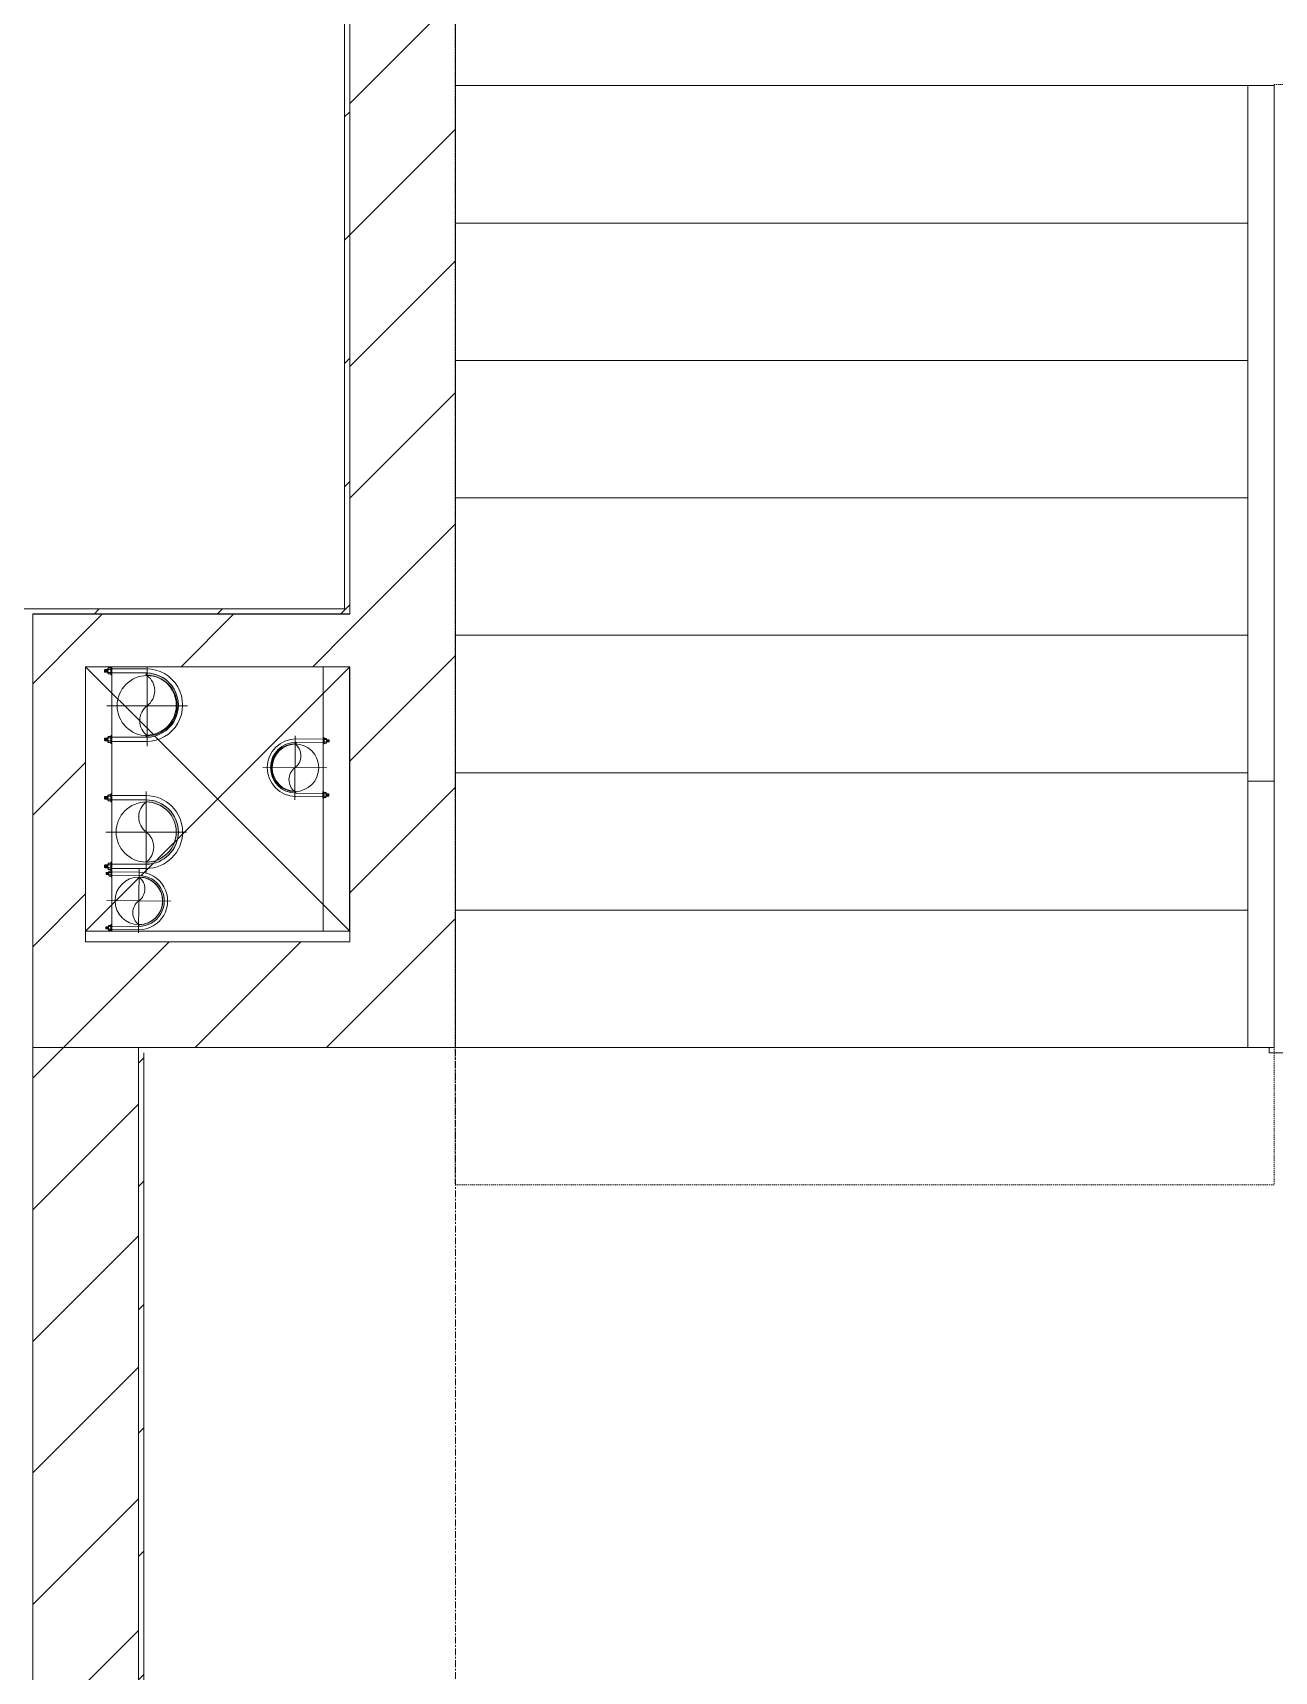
# Model space of a CAD drawing. Header units: millimetres. Extents: x 5356 to 209803, y -16346 to 109894.
# Drawn here: x 41853 to 44202, y 73337 to 76437 of the extents above; entities that cross this region are included whole.
import ezdxf

# ---------------------------------------------------------------- set-up
doc = ezdxf.new("R2010")
doc.units = ezdxf.units.MM
for name, pattern in [('Grid Line', [22.225, 12.7, -3.175, 3.175, -3.175]), ('IMPORT-CENTER _3_', [10.16, 6.35, -1.27, 1.27, -1.27]), ('Overhead', [3.96875, 2.38125, -1.5875])]:
    doc.linetypes.add(name, pattern=pattern)
for name, color, linetype, lineweight in [('0-1', 7, 'Continuous', 5), ('0-2', 9, 'Continuous', 9), ('A-FLOR', 192, 'Continuous', 9), ('A-FLOR-1', 9, 'Continuous', 9), ('A-FLOR-HRAL', 11, 'Continuous', 9), ('A-WALL-3', 113, 'Continuous', 18), ('A-WALL-PATT-2', 9, 'Continuous', 9), ('A-WALL-PATT-3', 111, 'Continuous', 9), ('G-IMPT', 8, 'Continuous', 9), ('G-IMPT-2', 8, 'IMPORT-CENTER _3_', 9), ('I-WALL-1', 253, 'Continuous', 18), ('I-WALL-3', 2, 'Continuous', 18), ('M-EQPM', 50, 'Continuous', 9), ('S-GRID-1', 1, 'Grid Line', 9), ('S-STRS', 31, 'Continuous', 9), ('S-STRS-MBND', 31, 'Overhead', 9)]:
    doc.layers.add(name, color=color, linetype=linetype, lineweight=lineweight)
pattern_1 = [(45, (0, 0), (-116.67262, 116.67262), [])]
pattern_2 = [(45, (0, 0), (-124.4508, 124.4508), [])]

# ---------------------------------------------------------------- blocks, each defined once
blk = doc.blocks.new('NCV_TKTC_KET CAU_rvt-1-TKCS_MB ĐỊNH VỊ MỐC TỌA ĐỘ CÔNG TRÌNH')
at = {"layer": 'A-FLOR-1'}
blk.add_line((42452.6, 74737.4), (41952.6, 74737.4), dxfattribs=at)
blk = doc.blocks.new('NCV_TKTC_TANG 1_rvt-1-TKCS_MB ĐỊNH VỊ MỐC TỌA ĐỘ CÔNG TRÌNH')
at = {"layer": 'A-WALL-PATT-2'}
h = blk.add_hatch(dxfattribs=at)
h.set_pattern_fill('FP_3', color=256, style=0, pattern_type=2)
h.set_pattern_definition(pattern_1)
h.paths.add_polyline_path([(42452.6, 75346.9), (42452.6, 77936.9), (42442.6, 77936.9), (42442.6, 75346.9)])
h = blk.add_hatch(dxfattribs=at)
h.set_pattern_fill('FP_3', color=256, style=0, pattern_type=2)
h.set_pattern_definition(pattern_1)
h.paths.add_polyline_path([(41852.6, 75336.9), (42452.6, 75336.9), (42452.6, 75346.9), (41752.6, 75346.9), (41752.6, 75336.9)])
h.paths.add_polyline_path([(40459, 75336.9), (40952.6, 75336.9), (40952.6, 75346.9), (38152.6, 75346.9), (38152.6, 75336.9), (40052.6, 75336.9)])
at = {"layer": 'I-WALL-1'}
for p, q in [((42452.6, 75346.9), (42452.6, 77936.9)), ((42442.6, 77926.9), (42442.6, 75346.9)), ((42442.6, 75346.9), (41752.6, 75346.9)), ((41852.6, 75336.9), (42452.6, 75336.9)), ((42452.6, 75336.9), (42452.6, 75346.9))]:
    blk.add_line(p, q, dxfattribs=at)
blk = doc.blocks.new('Top Rail Type - Top Rail_Internal_-1747850-TKCS_MB ĐỊNH VỊ MỐC TỌA ĐỘ CÔNG TRÌNH')
at = {"layer": 'A-FLOR-HRAL'}
for p, q in [((44152.2, 76336.9), (44202.2, 76336.9)), ((44152.2, 75021), (44152.2, 76336.9)), ((44202.2, 76336.9), (44202.2, 75021)), ((44202.2, 75021), (44152.2, 75021))]:
    blk.add_line(p, q, dxfattribs=at)
blk = doc.blocks.new('Top Rail Type - Top Rail_Internal_-V186-TKCS_MB ĐỊNH VỊ MỐC TỌA ĐỘ CÔNG TRÌNH')
at = {"layer": 'A-FLOR-HRAL'}
for p, q in [((44202.2, 76336.9), (44152.2, 76336.9)), ((44152.2, 76336.9), (44152.2, 74516.9)), ((44202.2, 76336.9), (44202.2, 74516.9)), ((44202.2, 74516.9), (44152.2, 74516.9))]:
    blk.add_line(p, q, dxfattribs=at)
blk = doc.blocks.new('TKTC_XREF_251221_MB TANG 1 - TKTC_XREF_260130_MB TANG 1_dwg_CUM U_DN100-4202112-TKCS_MB ĐỊNH VỊ MỐC TỌA ĐỘ CÔNG TRÌNH')
at = {"layer": 'G-IMPT'}
blk.add_hatch(color=256, dxfattribs=at).paths.add_polyline_path([(0, 61), (0, 57), (14.8, 55.1), (28.5, 49.4), (40.3, 40.3), (49.4, 28.5), (55.1, 14.8), (57, 0), (55.1, -14.8), (49.4, -28.5), (40.3, -40.3), (28.5, -49.4), (14.8, -55.1), (0, -57), (0, -61), (15.8, -58.9), (30.5, -52.8), (43.1, -43.1), (52.8, -30.5), (58.9, -15.8), (61, 0), (58.9, 15.8), (52.8, 30.5), (43.1, 43.1), (30.5, 52.8), (15.8, 58.9)])
for p, q in [((-79.1, 66.6), (-79.1, 63.4)), ((-76.6, 66.6), (-76.6, 63.4)), ((-74.6, 66.6), (-74.6, 63.4)), ((-72.7, 69.3), (-72.7, 60.7)), ((-66.9, 67.9), (-71.7, 67.9)), ((-66.9, 62.1), (-71.7, 62.1)), ((-65, 69), (0, 69)), ((-79.1, -63.4), (-79.1, -66.6)), ((-76.6, -63.4), (-76.6, -66.6)), ((-74.6, -63.4), (-74.6, -66.6)), ((-72.7, -60.7), (-72.7, -69.3)), ((-66.9, -62.1), (-71.7, -62.1)), ((-66.9, -67.9), (-71.7, -67.9)), ((-65, -69), (0, -69))]:
    blk.add_line(p, q, dxfattribs=at)
at = {"layer": 'G-IMPT', "flags": 128}
for points in [[(-72.7, 67.6), (-78.1, 67.6), (-78.1, 62.4), (-72.7, 62.4)], [(-71.7, 59.2), (-66.9, 59.2), (-66.9, 70.8), (-71.7, 70.8)], [(-66.9, 70.8), (-66.9, 72.7), (-65, 72.7), (-65, 57.3), (-66.9, 57.3), (-66.9, 59.2)], [(-65, 61), (0, 61), (0, 57)], [(-72.7, -62.4), (-78.1, -62.4), (-78.1, -67.6), (-72.7, -67.6)], [(-71.7, -70.8), (-66.9, -70.8), (-66.9, -59.2), (-71.7, -59.2)], [(-66.9, -59.2), (-66.9, -57.3), (-65, -57.3), (-65, -72.7), (-66.9, -72.7), (-66.9, -70.8)], [(-65, -61), (0, -61), (0, -57)]]:
    blk.add_lwpolyline(points, dxfattribs=at)
at = {"layer": 'G-IMPT'}
for centre, radius, start, end in [((-78.1, 66.6), 0.96, 90, 180), ((-78.1, 63.4), 0.96, 180, 270), ((-71.1, 69.3), 1.56, 112.6199, 247.3801), ((-67.9, 65), 4.8, 143.1301, 216.8699), ((-71.1, 60.7), 1.56, 112.6199, 247.3801), ((0, 0), 69, 270, 90), ((0, 0), 61, 270, 90), ((0, 0), 57, 270, 90), ((-78.1, -63.4), 0.96, 90, 180), ((-78.1, -66.6), 0.96, 180, 270), ((-71.1, -60.7), 1.56, 112.6199, 247.3801), ((-67.9, -65), 4.8, 143.1301, 216.8699), ((-71.1, -69.3), 1.56, 112.6199, 247.3801)]:
    blk.add_arc(centre, radius, start, end, dxfattribs=at)
blk = doc.blocks.new('TKTC_XREF_251221_MB TANG 1 - TKTC_XREF_260130_MB TANG 1_dwg_$cc-V193-TKCS_MB ĐỊNH VỊ MỐC TỌA ĐỘ CÔNG TRÌNH')
at = {"layer": 'G-IMPT'}
blk.add_circle((0, 0), 0.5, dxfattribs=at)
for centre, radius, start, end in [((0, 0), 0.5, 90, 270), ((0.188, 0.25), 0.313, 126.8699, 233.1301), ((-0.188, -0.25), 0.313, 306.8699, 53.1301)]:
    blk.add_arc(centre, radius, start, end, dxfattribs=at)
at = {"layer": 'G-IMPT-2'}
for p, q in [((0, -0.673), (0, 0.673)), ((-0.673, 0), (0.673, 0))]:
    blk.add_line(p, q, dxfattribs=at)
blk = doc.blocks.new('TKTC_XREF_251221_MB TANG 1 - TKTC_XREF_260130_MB TANG 1_dwg_$cc-V194-TKCS_MB ĐỊNH VỊ MỐC TỌA ĐỘ CÔNG TRÌNH')
at = {"layer": 'G-IMPT'}
blk.add_circle((0, 0), 0.5, dxfattribs=at)
for centre, radius, start, end in [((0, 0), 0.5, 90, 270), ((0.188, 0.25), 0.313, 126.8699, 233.1301), ((-0.188, -0.25), 0.313, 306.8699, 53.1301)]:
    blk.add_arc(centre, radius, start, end, dxfattribs=at)
at = {"layer": 'G-IMPT-2'}
for p, q in [((0, -0.673), (0, 0.647)), ((-0.673, 0), (0.673, 0))]:
    blk.add_line(p, q, dxfattribs=at)
blk = doc.blocks.new('TKTC_XREF_251221_MB TANG 1 - TKTC_XREF_260130_MB TANG 1_dwg_$cc-4202116-TKCS_MB ĐỊNH VỊ MỐC TỌA ĐỘ CÔNG TRÌNH')
at = {"layer": 'G-IMPT'}
blk.add_circle((0, 0), 0.5, dxfattribs=at)
for centre, radius, start, end in [((0, 0), 0.5, 90, 270), ((0.188, 0.25), 0.313, 126.8699, 233.1301), ((-0.188, -0.25), 0.313, 306.8699, 53.1301)]:
    blk.add_arc(centre, radius, start, end, dxfattribs=at)
at = {"layer": 'G-IMPT-2'}
for p, q in [((0, -0.673), (0, 0.673)), ((-0.673, 0), (0.673, 0))]:
    blk.add_line(p, q, dxfattribs=at)
blk = doc.blocks.new('TKTC_XREF_251221_MB TANG 1 - TKTC_XREF_260130_MB TANG 1_dwg_$cc-4202114-TKCS_MB ĐỊNH VỊ MỐC TỌA ĐỘ CÔNG TRÌNH')
at = {"layer": 'G-IMPT'}
blk.add_circle((0, 0), 0.5, dxfattribs=at)
for centre, radius, start, end in [((0, 0), 0.5, 90, 270), ((0.188, 0.25), 0.313, 126.8699, 233.1301), ((-0.188, -0.25), 0.313, 306.8699, 53.1301)]:
    blk.add_arc(centre, radius, start, end, dxfattribs=at)
at = {"layer": 'G-IMPT-2'}
for p, q in [((0, -0.673), (0, 0.673)), ((-0.673, 0), (0.673, 0))]:
    blk.add_line(p, q, dxfattribs=at)
blk = doc.blocks.new('TKTC_XREF_251221_MB TANG 1 - TKTC_XREF_260130_MB TANG 1_dwg_CUM U_DN100-4202115-TKCS_MB ĐỊNH VỊ MỐC TỌA ĐỘ CÔNG TRÌNH')
at = {"layer": 'G-IMPT'}
blk.add_hatch(color=256, dxfattribs=at).paths.add_polyline_path([(0, -61), (0, -57), (14.8, -55.1), (28.5, -49.4), (40.3, -40.3), (49.4, -28.5), (55.1, -14.8), (57, 0), (55.1, 14.8), (49.4, 28.5), (40.3, 40.3), (28.5, 49.4), (14.8, 55.1), (0, 57), (0, 61), (15.8, 58.9), (35.6, 48.9), (43.1, 43.1), (52.8, 30.5), (58.9, 15.8), (61, 0), (58.9, -15.8), (52.8, -30.5), (43.1, -43.1), (30.5, -52.8), (15.8, -58.9)])
for p, q in [((-79.1, 66.6), (-79.1, 63.4)), ((-76.6, 66.6), (-76.6, 63.4)), ((-74.6, 66.6), (-74.6, 63.4)), ((-72.7, 69.3), (-72.7, 60.7)), ((-66.9, 67.9), (-71.7, 67.9)), ((-65, 69), (0, 69)), ((-66.9, 62.1), (-71.7, 62.1)), ((-72.7, -60.7), (-72.7, -69.3)), ((-66.9, -62.1), (-71.7, -62.1)), ((-79.1, -63.4), (-79.1, -66.6)), ((-76.6, -63.4), (-76.6, -66.6)), ((-74.6, -63.4), (-74.6, -66.6)), ((-66.9, -67.9), (-71.7, -67.9)), ((-65, -69), (0, -69))]:
    blk.add_line(p, q, dxfattribs=at)
at = {"layer": 'G-IMPT', "flags": 128}
for points in [[(-72.7, 67.6), (-78.1, 67.6), (-78.1, 62.4), (-72.7, 62.4)], [(-71.7, 59.2), (-66.9, 59.2), (-66.9, 70.8), (-71.7, 70.8)], [(-66.9, 70.8), (-66.9, 72.7), (-65, 72.7), (-65, 57.3), (-66.9, 57.3), (-66.9, 59.2)], [(-65, 61), (0, 61), (0, 57)], [(-71.7, -70.8), (-66.9, -70.8), (-66.9, -59.2), (-71.7, -59.2)], [(-66.9, -59.2), (-66.9, -57.3), (-65, -57.3), (-65, -72.7), (-66.9, -72.7), (-66.9, -70.8)], [(-65, -61), (0, -61), (0, -57)], [(-72.7, -62.4), (-78.1, -62.4), (-78.1, -67.6), (-72.7, -67.6)]]:
    blk.add_lwpolyline(points, dxfattribs=at)
at = {"layer": 'G-IMPT'}
for centre, radius, start, end in [((-78.1, 66.6), 0.96, 90, 180), ((-78.1, 63.4), 0.96, 180, 270), ((-71.1, 69.3), 1.56, 112.6199, 247.3801), ((-67.9, 65), 4.8, 143.1301, 216.8699), ((0, 0), 69, 270, 90), ((-71.1, 60.7), 1.56, 112.6199, 247.3801), ((0, 0), 61, 270, 90), ((0, 0), 57, 270, 90), ((-71.1, -60.7), 1.56, 112.6199, 247.3801), ((-67.9, -65), 4.8, 143.1301, 216.8699), ((-78.1, -63.4), 0.96, 90, 180), ((-78.1, -66.6), 0.96, 180, 270), ((-71.1, -69.3), 1.56, 112.6199, 247.3801)]:
    blk.add_arc(centre, radius, start, end, dxfattribs=at)
blk = doc.blocks.new('TKTC_XREF_251221_MB TANG 1 - TKTC_XREF_260130_MB TANG 1_dwg-4202109-TKCS_MB ĐỊNH VỊ MỐC TỌA ĐỘ CÔNG TRÌNH')
at = {"layer": 'G-IMPT'}
blk.add_line((-161149.1, -326109.3), (-161199, -326109.7), dxfattribs=at)
at = {"layer": 'G-IMPT', "flags": 128}
for points in [[(-161199, -326609.5), (-161149.3, -326609.2), (-161149.3, -326109.3)], [(-160699.2, -326109.3), (-160749.2, -326109.7), (-160749.2, -326609.5), (-160699.4, -326609.2), (-160699.4, -326109.3)]]:
    blk.add_lwpolyline(points, dxfattribs=at)
at = {"extrusion": (0, 0, -1)}
for name, p, xscale, yscale, zscale, rotation in [('TKTC_XREF_251221_MB TANG 1 - TKTC_XREF_260130_MB TANG 1_dwg_CUM U_DN100-4202115-TKCS_MB ĐỊNH VỊ MỐC TỌA ĐỘ CÔNG TRÌNH', (161084.3, -326181.8), 0.9975000000000005, 0.9975000000000005, -0.9975000000000005, 180.000991338195), ('TKTC_XREF_251221_MB TANG 1 - TKTC_XREF_260130_MB TANG 1_dwg_$cc-V194-TKCS_MB ĐỊNH VỊ MỐC TỌA ĐỘ CÔNG TRÌNH', (161082.5, -326182.8), 113.7150000000092, 113.7150000000092, -113.7150000000092, 359.9990086636432), ('TKTC_XREF_251221_MB TANG 1 - TKTC_XREF_260130_MB TANG 1_dwg_$cc-4202116-TKCS_MB ĐỊNH VỊ MỐC TỌA ĐỘ CÔNG TRÌNH', (160802.8, -326300.2), 90.00000000005119, 90.00000000005119, -90.0000000000512, 180.3740267799373), ('TKTC_XREF_251221_MB TANG 1 - TKTC_XREF_260130_MB TANG 1_dwg_CUM U_DN100-4202115-TKCS_MB ĐỊNH VỊ MỐC TỌA ĐỘ CÔNG TRÌNH', (161084.4, -326421.9), 0.9974999999999965, 0.9974999999999965, -0.9974999999999965, 180.0009913385626), ('TKTC_XREF_251221_MB TANG 1 - TKTC_XREF_260130_MB TANG 1_dwg_$cc-V193-TKCS_MB ĐỊNH VỊ MỐC TỌA ĐỘ CÔNG TRÌNH', (161098.3, -326552.1), 90.00000000005119, 90.00000000005119, -90.0000000000512, 0.3740267799372842)]:
    blk.add_blockref(name, p, dxfattribs=dict(at, xscale=xscale, yscale=yscale, zscale=zscale, rotation=rotation))
for name, p, xscale, yscale, zscale, rotation in [('TKTC_XREF_251221_MB TANG 1 - TKTC_XREF_260130_MB TANG 1_dwg_CUM U_DN100-4202112-TKCS_MB ĐỊNH VỊ MỐC TỌA ĐỘ CÔNG TRÌNH', (-160800.9, -326300.2), 0.7894736842105242, 0.7894736842105242, 0.7894736842105242, 179.6259732184666), ('TKTC_XREF_251221_MB TANG 1 - TKTC_XREF_260130_MB TANG 1_dwg_$cc-4202114-TKCS_MB ĐỊNH VỊ MỐC TỌA ĐỘ CÔNG TRÌNH', (-161084.4, -326421.9), 113.7150000000092, 113.7150000000092, 113.7150000000092, 179.9990086636432), ('TKTC_XREF_251221_MB TANG 1 - TKTC_XREF_260130_MB TANG 1_dwg_CUM U_DN100-4202112-TKCS_MB ĐỊNH VỊ MỐC TỌA ĐỘ CÔNG TRÌNH', (-161098.3, -326552.2), 0.7894736842105242, 0.7894736842105242, 0.7894736842105242, 359.6259732184666)]:
    blk.add_blockref(name, p, dxfattribs=dict(xscale=xscale, yscale=yscale, zscale=zscale, rotation=rotation))
blk = doc.blocks.new('TKTC_XREF_251221_MB TANG 1 - TKTC_XREF_251221_MB TANG 1-2038492-TKCS_MB ĐỊNH VỊ MỐC TỌA ĐỘ CÔNG TRÌNH')
blk.add_blockref('TKTC_XREF_251221_MB TANG 1 - TKTC_XREF_260130_MB TANG 1_dwg-4202109-TKCS_MB ĐỊNH VỊ MỐC TỌA ĐỘ CÔNG TRÌNH', (169499.1, 384109.7))

msp = doc.modelspace()

# ---------------------------------------------------------------- hatches: boundary and pattern name
at = {"layer": 'A-WALL-PATT-3'}
h = msp.add_hatch(dxfattribs=at)
h.set_pattern_fill('FP_1', color=256, style=0, pattern_type=2)
h.set_pattern_definition(pattern_2)
h.paths.add_polyline_path([(42652.6, 74716.9), (42652.6, 77936.9), (42452.6, 77936.9), (42452.6, 74716.9)])
h = msp.add_hatch(dxfattribs=at)
h.set_pattern_fill('FP_1', color=256, style=0, pattern_type=2)
h.set_pattern_definition(pattern_2)
h.paths.add_polyline_path([(41852.6, 74516.9), (41952.6, 74516.9), (41952.6, 75337.4), (41852.6, 75337.4), (41852.6, 74882.5)])
h = msp.add_hatch(dxfattribs=at)
h.set_pattern_fill('FP_1', color=256, style=0, pattern_type=2)
h.set_pattern_definition(pattern_2)
h.paths.add_polyline_path([(41952.6, 75237.4), (42452.6, 75237.4), (42452.6, 75337.4), (41952.6, 75337.4)])
h = msp.add_hatch(dxfattribs=at)
h.set_pattern_fill('FP_1', color=256, style=0, pattern_type=2)
h.set_pattern_definition(pattern_2)
h.paths.add_polyline_path([(42652.6, 74516.9), (42652.6, 74716.9), (41952.6, 74716.9), (41952.6, 74516.9), (42274.7, 74516.9)])
h = msp.add_hatch(dxfattribs=at)
h.set_pattern_fill('FP_1', color=256, style=0, pattern_type=2)
h.set_pattern_definition(pattern_2)
h.paths.add_polyline_path([(42052.6, 70036.9), (42052.6, 70185.3), (41852.6, 70185.3), (41852.6, 70036.9), (41892.6, 70036.9)])
h.paths.add_polyline_path([(41852.6, 71275.3), (42052.6, 71275.3), (42052.6, 71511.9), (41852.6, 71511.9)])
h.paths.add_polyline_path([(42052.6, 71711.9), (42052.6, 74516.9), (41852.6, 74516.9), (41852.6, 71711.9)])
h = msp.add_hatch(dxfattribs=at)
h.set_pattern_fill('FP_8', color=256, style=0, pattern_type=2)
h.set_pattern_definition(pattern_1)
h.paths.add_polyline_path([(42052.6, 71711.9), (42062.6, 71711.9), (42062.6, 74506.9), (42052.6, 74506.9), (42052.6, 71926.9)])

# ---------------------------------------------------------------- linework, layer by layer
at = {"layer": '0-2'}
for p, q in [((41952.6, 75237.4), (42080.3, 75109.7)), ((42452.6, 75237.4), (42126.4, 74911.1)), ((42083.7, 75106.3), (42452.6, 74737.4)), ((42120.1, 74904.9), (42087.2, 74871.9)), ((42124.6, 74909.4), (42120.1, 74904.9)), ((42081.4, 74866.1), (42057.4, 74842.1)), ((42085.5, 74870.3), (42082.7, 74867.4)), ((42054.9, 74839.6), (41952.6, 74737.4))]:
    msp.add_line(p, q, dxfattribs=at)
at = {"layer": 'A-FLOR'}
msp.add_line((44152.2, 74516.9), (42652.6, 74516.9), dxfattribs=at)
at = {"layer": 'A-WALL-3'}
for p, q in [((42452.6, 77936.9), (42452.6, 75337.4)), ((42652.6, 74516.9), (42652.6, 77936.9)), ((42452.6, 75337.4), (41852.6, 75337.4)), ((41852.6, 75337.4), (41852.6, 71711.9)), ((41952.6, 74716.9), (41952.6, 75237.4)), ((41952.6, 75237.4), (42452.6, 75237.4)), ((42452.6, 75237.4), (42452.6, 74716.9)), ((42452.6, 74716.9), (41952.6, 74716.9)), ((42652.6, 74516.9), (41852.6, 74516.9)), ((42052.6, 74506.9), (42052.6, 74516.9))]:
    msp.add_line(p, q, dxfattribs=at)
at = {"layer": 'I-WALL-3'}
for p, q in [((42052.6, 74506.9), (42052.6, 71926.9)), ((42062.6, 72146.9), (42062.6, 74506.9)), ((44192.6, 74516.9), (44192.6, 74506.9)), ((44192.6, 74506.9), (44412.6, 74506.9))]:
    msp.add_line(p, q, dxfattribs=at)
at = {"layer": 'S-GRID-1'}
msp.add_line((42652.6, 20960.6), (42652.6, 80482.7), dxfattribs=at)
at = {"layer": 'S-STRS'}
for p, q in [((44152.2, 76336.9), (42652.6, 76336.9)), ((44152.2, 76076.9), (42652.6, 76076.9)), ((44152.2, 75816.9), (42652.6, 75816.9)), ((44152.2, 75556.9), (42652.6, 75556.9)), ((44152.2, 75296.9), (42652.6, 75296.9)), ((44152.2, 75036.9), (42652.6, 75036.9)), ((44152.2, 74776.9), (42652.6, 74776.9))]:
    msp.add_line(p, q, dxfattribs=at)
at = {"layer": 'S-STRS-MBND'}
for p, q in [((42652.2, 76336.9), (42652.2, 78036.9)), ((44202.2, 76336.9), (42652.2, 76336.9)), ((42652.2, 76336.9), (42652.2, 74256.9)), ((44202.2, 76339), (44202.2, 76336.9)), ((44402.6, 76339), (44202.2, 76339)), ((44202.2, 76336.9), (44202.2, 74256.9)), ((44202.2, 74256.9), (42652.2, 74256.9))]:
    msp.add_line(p, q, dxfattribs=at)

# ---------------------------------------------------------------- block references
at = {"layer": '0-1'}
for name in ['NCV_TKTC_KET CAU_rvt-1-TKCS_MB ĐỊNH VỊ MỐC TỌA ĐỘ CÔNG TRÌNH', 'NCV_TKTC_TANG 1_rvt-1-TKCS_MB ĐỊNH VỊ MỐC TỌA ĐỘ CÔNG TRÌNH']:
    msp.add_blockref(name, (0, 0), dxfattribs=at)
at = {"layer": 'A-FLOR-HRAL'}
for name in ['Top Rail Type - Top Rail_Internal_-1747850-TKCS_MB ĐỊNH VỊ MỐC TỌA ĐỘ CÔNG TRÌNH', 'Top Rail Type - Top Rail_Internal_-V186-TKCS_MB ĐỊNH VỊ MỐC TỌA ĐỘ CÔNG TRÌNH']:
    msp.add_blockref(name, (0, 0), dxfattribs=at)
at = {"layer": 'M-EQPM'}
msp.add_blockref('TKTC_XREF_251221_MB TANG 1 - TKTC_XREF_251221_MB TANG 1-2038492-TKCS_MB ĐỊNH VỊ MỐC TỌA ĐỘ CÔNG TRÌNH', (33652.6, 17236.9), dxfattribs=at)

doc.saveas('drawing.dxf')
